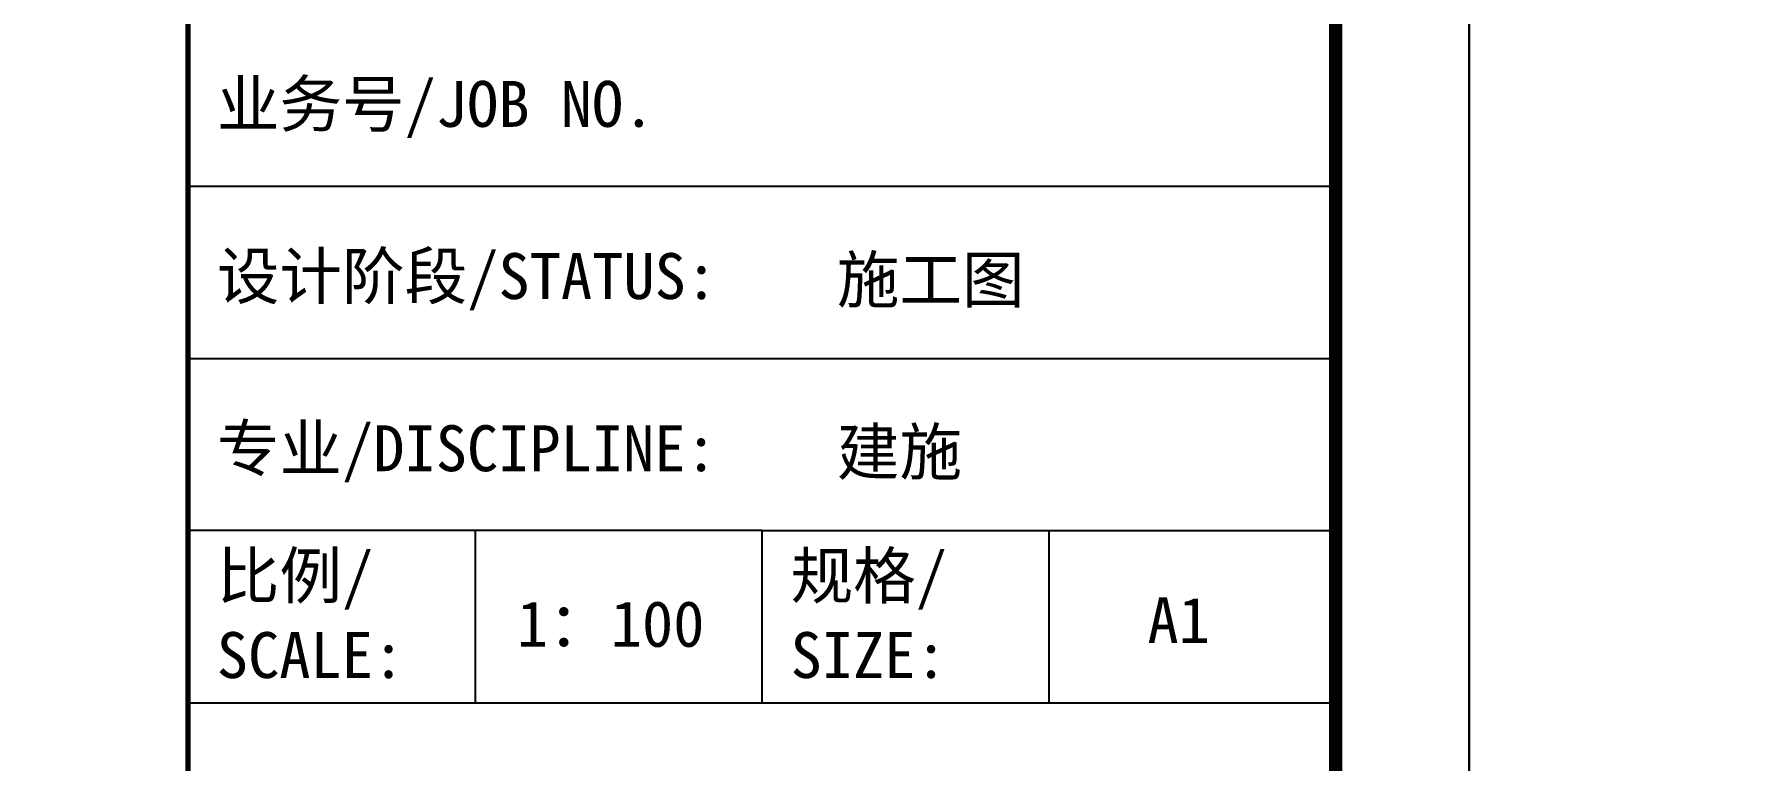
# Model space of a CAD drawing. Extents: x -737978 to 768813, y -372247 to 1140308.
# Drawn here: x -551159 to -532002, y -249701 to -241531 of the extents above; entities that cross this region are included whole.
import ezdxf

# ---------------------------------------------------------------- set-up
doc = ezdxf.new("R2010")
doc.units = 0
doc.header["$LTSCALE"] = 10
doc.header["$MEASUREMENT"] = 0
doc.layers.get('0').update_dxf_attribs({"linetype": 'CONTINUOUS'})
doc.layers.add('DRAW', color=7, linetype='CONTINUOUS', lineweight=70)
doc.layers.add('PUB_TITLE', color=4, linetype='CONTINUOUS')
doc.styles.add('-宋体', font='', dxfattribs={"width": 0.8})
doc.styles.get('-宋体').set_extended_font_data('SimSun')

# ---------------------------------------------------------------- blocks, each defined once
blk = doc.blocks.new('TQ1')
at = {"layer": 'PUB_TITLE'}
for p, q in [((-49854.8, -407354.8), (-43854.8, -407354.8)), ((-49854.8, -408254.8), (-43854.8, -408254.8)), ((-46854.8, -409154.8), (-49854.8, -409154.8)), ((-48354.8, -409154.8), (-48354.8, -410054.8)), ((-46854.8, -409154.8), (-46854.8, -410054.8)), ((-46854.8, -409154.8), (-43854.8, -409154.8)), ((-45354.8, -409154.8), (-45354.8, -410054.8)), ((-49854.8, -410054.8), (-43854.8, -410054.8))]:
    blk.add_line(p, q, dxfattribs=at)
at = {"layer": 'PUB_TITLE', "const_width": 20}
blk.add_lwpolyline([(-49854.8, -378413.9), (-49854.8, -418454.8)], dxfattribs=at)
at = {"layer": 'PUB_TITLE', "style": '-宋体'}
for s, p in [('业务号/JOB NO.', (-49704.8, -407044.5)), ('设计阶段/STATUS:', (-49704.8, -407944.5)), ('施工图', (-46462.9, -407963.2)), ('专业/DISCIPLINE:', (-49704.8, -408844.5)), ('建施', (-46462.9, -408863.2)), ('比例/', (-49704.8, -409510.6)), ('规格/', (-46704.8, -409510.6)), ('1：100', (-48135.6, -409762.4)), ('A1', (-44838.8, -409743.4)), ('SCALE:', (-49704.8, -409925.7)), ('SIZE:', (-46704.8, -409925.7))]:
    blk.add_text(s, height=240, dxfattribs=at).set_placement(p)

msp = doc.modelspace()

# ---------------------------------------------------------------- linework, layer by layer
at = {"layer": 'DRAW'}
msp.add_lwpolyline([(-549426.8, -181009.7), (-536525.1, -181009.7), (-536525.1, -267109.7), (-549426.8, -267109.7)], close=True, dxfattribs=at)
at = {"layer": 'PUB_TITLE'}
for points in [[(-692675.1, -268609.7), (-535025.1, -268609.7), (-535025.1, -179509.7), (-692675.1, -179509.7)], [(-535025.1, -268609.7), (-377375.1, -268609.7), (-377375.1, -179509.7), (-535025.1, -179509.7)]]:
    msp.add_lwpolyline(points, close=True, dxfattribs=at)
at = {"layer": 'PUB_TITLE', "const_width": 150}
msp.add_lwpolyline([(-688925.1, -267109.7), (-536525.1, -267109.7), (-536525.1, -181009.7), (-688925.1, -181009.7)], close=True, dxfattribs=at)

# ---------------------------------------------------------------- block references
at = {"xscale": 2.15028113370122, "yscale": 2.15028113370122, "zscale": 2.15028113370122}
msp.add_blockref('TQ1', (-442225.1, 632686.5), dxfattribs=at)

doc.saveas('drawing.dxf')
